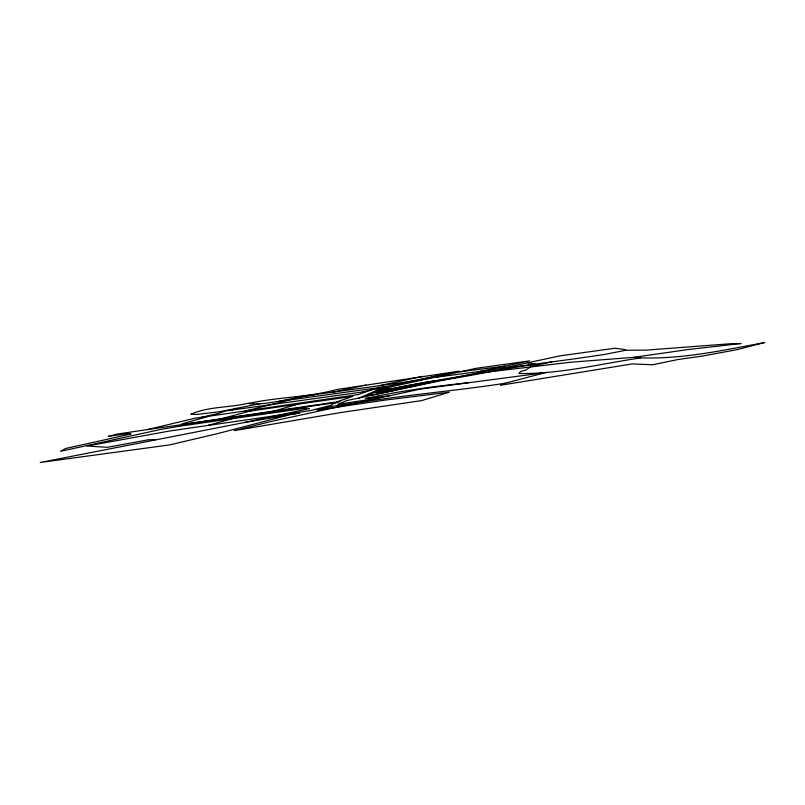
<?xml version="1.0" encoding="UTF-8"?>
<svg xmlns="http://www.w3.org/2000/svg" width="805" height="805" viewBox="0 0 805 805"><rect width="100%" height="100%" fill="white"/><g stroke="black" fill="none" stroke-linecap="round" stroke-linejoin="round"><path stroke-width="1.21" d="M236.751 408.296L231.387 410.107M365.017 385.293L458.991 371.186L372.061 389.54L358.567 394.52L194.569 418.308L147.848 429.518L117.057 434.116L108.293 436.391L127.472 433.643L131.114 433.976L65.658 448.486L60.536 451.323L160.125 429.578L179.334 426.237L305.88 408.155L309.402 408.598L244.267 422.555L40.25 462.483L169.583 444.913L218.175 433.472L286.761 415.541M358.235 398.445L378.3 389.761M362.642 392.015L382.516 387.135M546.414 372.373L505.288 383.21L500.398 385.283L632.247 363.92L652.644 364.766L678.555 359.422L701.477 356.213L736.726 349.732L764.75 342.517C724.299 350.064 683.777 359.03 642.39 357.923L633.897 357.329L571.55 362.139L481.098 372.816L457.16 377.223L346.643 400.588L337.798 404.321L379.014 398.022M209.069 416.195L181.86 423.873L185.875 423.893L339.952 401.433L332.022 404.211L331.59 405.167L310.267 410.631L169.936 430.957L86.98 446.02L107.377 447.318L148.251 439.802L155.244 439.621M337.225 401.765L352.892 396.342L250.214 411.043M272.221 411.506L298.876 403.949M208.284 425.292L232.404 418.65M201.32 417.332L218.145 413.529L225.521 410.922L365.732 391.552M220.51 418.932L255.628 409.604M384.86 386.813L289.76 399.934L244.831 411.114M480.293 371.387L529.63 360.882L476.51 368.267L376.619 389.932L396.211 387.899L428.924 381.681M633.897 357.329L687.852 349.561L741.093 343.524L731.634 343.654L646.516 350.105L625.928 350.256L604.233 354.502L573.351 359.01L435.968 377.263M551.717 361.888L531.018 366.517L525.735 370.139L520.634 371.387L518.913 373.48C560.018 374.224 600.319 363.85 640.71 357.893M278.802 401.433L303.103 396.251M500.076 368.76L559.938 355.86L614.819 348.253L624.157 349.42L625.928 350.256M332.717 392.226L365.903 385.102L336.45 389.61C307.611 397.499 277.836 396.996 248.775 403.396C262.329 405.338 276.206 400.96 289.76 399.934M378.843 385.786L422.605 376.368M491.332 369.918C459.665 377.636 427.244 381.258 395.376 387.99M447.842 373.641L416.889 380.524L301.161 396.513M372.987 392.84L376.378 392.116L373.943 392.407M244.267 422.555L299.681 413.015L262.732 418.56M260.025 403.687L219.091 411.818L196.48 414.464L190.805 414.283C208.465 406.284 229.586 407.833 248.282 403.204L250.103 403.899M296.894 397.62L314.453 394.732M147.848 429.518L335.735 402.681M505.288 383.21C458.005 390.616 410.228 394.38 362.964 402.017L332.063 406.334L316.778 410.198L384.971 400.125L449.24 392.206L421.659 400.588L340.284 412.633L234.336 430.635L270.812 421.548L420.23 389.127L542.862 372.957M460.49 371.679L505.057 366.114M427.868 381.812C464.193 378.048 499.583 368.68 535.858 364.333L527.738 362.763M412.512 386.309L377.072 391.019M389.057 395.849L365.349 398.555C399.189 391.119 433.593 386.33 468.047 382.818M377.444 390.858L367.251 395.386L373.58 394.641L437.125 381.047L395.064 388.483L377.444 390.858M388.654 390.989L377.636 393.343L395.235 390.204L388.654 390.989M400.176 388.523L374.365 392.226L400.176 388.523M412.1 385.977L401.574 388.231L418.64 385.193L412.1 385.977"/></g></svg>
